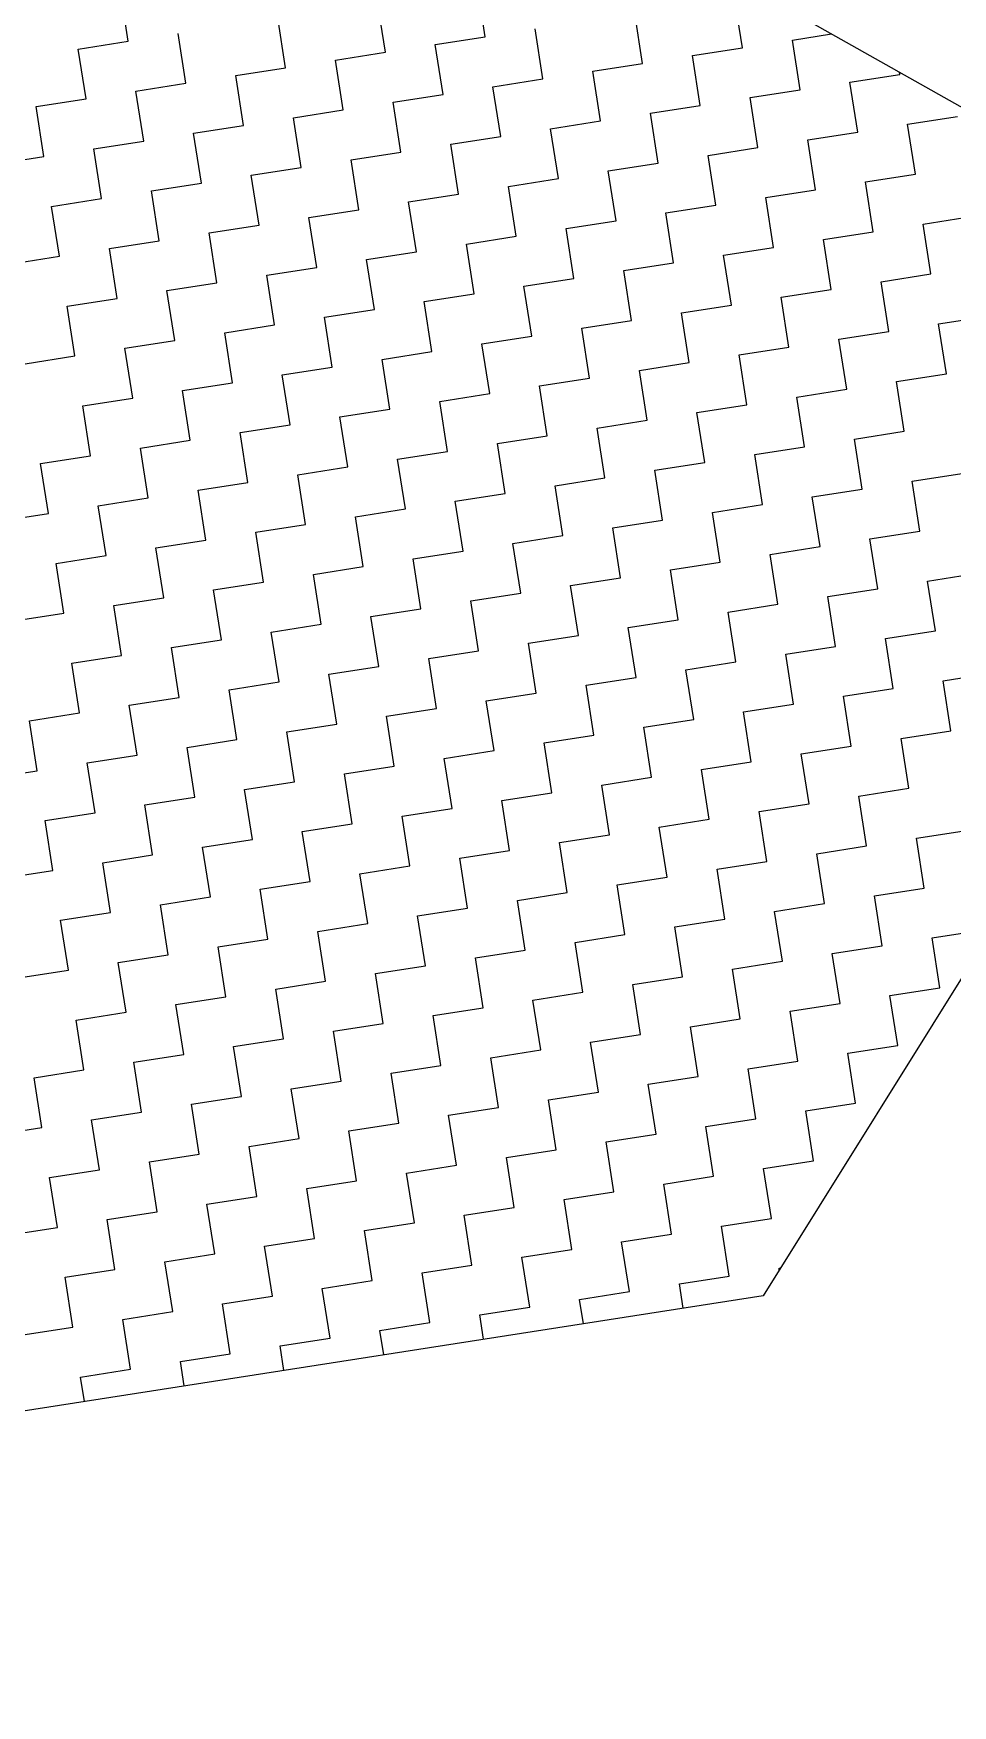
# Model space of a CAD drawing. Header units: metres. Extents: x 288488 to 290462, y 1999122 to 2001536.
# Drawn here: x 290279 to 290369.3, y 1999770.1 to 1999934.3 of the extents above; entities that cross this region are included whole.
import ezdxf

# ---------------------------------------------------------------- set-up
doc = ezdxf.new("R2010")
doc.units = ezdxf.units.M
doc.header["$MEASUREMENT"] = 0
doc.layers.add('POLY_HATCH', color=12, linetype='Continuous')

msp = doc.modelspace()

# ---------------------------------------------------------------- linework, layer by layer
at = {"layer": 'POLY_HATCH'}
for p, q in [((290234.27, 2000003.72), (290409.66, 1999904.8)), ((290409.66, 1999904.8), (290350.66, 1999810.32)), ((290350.66, 1999810.32), (290092.28, 1999770.05))]:
    msp.add_line(p, q, dxfattribs=at)
at = {"layer": 'POLY_HATCH', "linetype": 'Continuous'}
for p, q in [((290288.29, 1999933.57), (290287.53, 1999938.47)), ((290323.36, 1999934.01), (290322.59, 1999938.91)), ((290348.62, 1999932.92), (290347.86, 1999937.82)), ((290313.56, 1999932.48), (290312.79, 1999937.38)), ((290338.82, 1999931.39), (290338.06, 1999936.29)), ((290303.75, 1999930.95), (290302.99, 1999935.86)), ((290329.02, 1999929.87), (290328.26, 1999934.77)), ((290283.39, 1999932.8), (290288.29, 1999933.57)), ((290284.15, 1999927.9), (290283.39, 1999932.8)), ((290293.95, 1999929.43), (290293.19, 1999934.33)), ((290318.46, 1999933.24), (290323.36, 1999934.01)), ((290319.22, 1999928.34), (290318.46, 1999933.24)), ((290343.72, 1999932.16), (290348.62, 1999932.92)), ((290353.53, 1999933.68), (290357.39, 1999934.28)), ((290354.29, 1999928.78), (290353.53, 1999933.68)), ((290308.65, 1999931.72), (290313.56, 1999932.48)), ((290309.42, 1999926.82), (290308.65, 1999931.72)), ((290333.92, 1999930.63), (290338.82, 1999931.39)), ((290344.49, 1999927.25), (290343.72, 1999932.16)), ((290298.85, 1999930.19), (290303.75, 1999930.95)), ((290299.62, 1999925.29), (290298.85, 1999930.19)), ((290324.12, 1999929.1), (290329.02, 1999929.87)), ((290334.69, 1999925.73), (290333.92, 1999930.63)), ((290359.19, 1999929.54), (290364.09, 1999930.31)), ((290359.95, 1999924.64), (290359.19, 1999929.54)), ((290364.09, 1999930.31), (290364.06, 1999930.52)), ((290279.25, 1999927.14), (290284.15, 1999927.9)), ((290289.05, 1999928.67), (290293.95, 1999929.43)), ((290289.81, 1999923.76), (290289.05, 1999928.67)), ((290314.32, 1999927.58), (290319.22, 1999928.34)), ((290324.88, 1999924.2), (290324.12, 1999929.1)), ((290349.39, 1999928.02), (290354.29, 1999928.78)), ((290350.15, 1999923.12), (290349.39, 1999928.02)), ((290280.01, 1999922.24), (290279.25, 1999927.14)), ((290304.52, 1999926.05), (290309.42, 1999926.82)), ((290315.08, 1999922.68), (290314.32, 1999927.58)), ((290339.59, 1999926.49), (290344.49, 1999927.25)), ((290340.35, 1999921.59), (290339.59, 1999926.49)), ((290294.71, 1999924.53), (290299.62, 1999925.29)), ((290305.28, 1999921.15), (290304.52, 1999926.05)), ((290329.78, 1999924.97), (290334.69, 1999925.73)), ((290330.55, 1999920.07), (290329.78, 1999924.97)), ((290355.05, 1999923.88), (290359.95, 1999924.64)), ((290364.85, 1999925.41), (290369.75, 1999926.17)), ((290365.62, 1999920.5), (290364.85, 1999925.41)), ((290284.91, 1999923), (290289.81, 1999923.76)), ((290285.68, 1999918.1), (290284.91, 1999923)), ((290295.48, 1999919.63), (290294.71, 1999924.53)), ((290319.98, 1999923.44), (290324.88, 1999924.2)), ((290320.75, 1999918.54), (290319.98, 1999923.44)), ((290345.25, 1999922.35), (290350.15, 1999923.12)), ((290355.81, 1999918.98), (290355.05, 1999923.88)), ((290275.11, 1999921.48), (290280.01, 1999922.24)), ((290310.18, 1999921.92), (290315.08, 1999922.68)), ((290310.94, 1999917.01), (290310.18, 1999921.92)), ((290335.45, 1999920.83), (290340.35, 1999921.59)), ((290346.01, 1999917.45), (290345.25, 1999922.35)), ((290290.58, 1999918.86), (290295.48, 1999919.63)), ((290300.38, 1999920.39), (290305.28, 1999921.15)), ((290301.14, 1999915.49), (290300.38, 1999920.39)), ((290325.65, 1999919.3), (290330.55, 1999920.07)), ((290336.21, 1999915.93), (290335.45, 1999920.83)), ((290360.72, 1999919.74), (290365.62, 1999920.5)), ((290361.48, 1999914.84), (290360.72, 1999919.74)), ((290280.77, 1999917.34), (290285.68, 1999918.1)), ((290291.34, 1999913.96), (290290.58, 1999918.86)), ((290315.84, 1999917.78), (290320.75, 1999918.54)), ((290326.41, 1999914.4), (290325.65, 1999919.3)), ((290350.91, 1999918.22), (290355.81, 1999918.98)), ((290351.68, 1999913.31), (290350.91, 1999918.22)), ((290281.54, 1999912.44), (290280.77, 1999917.34)), ((290306.04, 1999916.25), (290310.94, 1999917.01)), ((290316.61, 1999912.88), (290315.84, 1999917.78)), ((290341.11, 1999916.69), (290346.01, 1999917.45)), ((290341.87, 1999911.79), (290341.11, 1999916.69)), ((290366.38, 1999915.6), (290371.28, 1999916.37)), ((290296.24, 1999914.73), (290301.14, 1999915.49)), ((290297, 1999909.82), (290296.24, 1999914.73)), ((290306.81, 1999911.35), (290306.04, 1999916.25)), ((290331.31, 1999915.16), (290336.21, 1999915.93)), ((290332.07, 1999910.26), (290331.31, 1999915.16)), ((290356.58, 1999914.08), (290361.48, 1999914.84)), ((290367.14, 1999910.7), (290366.38, 1999915.6)), ((290286.44, 1999913.2), (290291.34, 1999913.96)), ((290287.2, 1999908.3), (290286.44, 1999913.2)), ((290321.51, 1999913.64), (290326.41, 1999914.4)), ((290322.27, 1999908.74), (290321.51, 1999913.64)), ((290346.78, 1999912.55), (290351.68, 1999913.31)), ((290357.34, 1999909.18), (290356.58, 1999914.08)), ((290276.64, 1999911.67), (290281.54, 1999912.44)), ((290311.71, 1999912.11), (290316.61, 1999912.88)), ((290312.47, 1999907.21), (290311.71, 1999912.11)), ((290336.97, 1999911.03), (290341.87, 1999911.79)), ((290347.54, 1999907.65), (290346.78, 1999912.55)), ((290292.1, 1999909.06), (290297, 1999909.82)), ((290301.9, 1999910.59), (290306.81, 1999911.35)), ((290302.67, 1999905.69), (290301.9, 1999910.59)), ((290327.17, 1999909.5), (290332.07, 1999910.26)), ((290337.74, 1999906.13), (290336.97, 1999911.03)), ((290362.24, 1999909.94), (290367.14, 1999910.7)), ((290363, 1999905.04), (290362.24, 1999909.94)), ((290282.3, 1999907.54), (290287.2, 1999908.3)), ((290292.87, 1999904.16), (290292.1, 1999909.06)), ((290317.37, 1999907.98), (290322.27, 1999908.74)), ((290327.93, 1999904.6), (290327.17, 1999909.5)), ((290352.44, 1999908.41), (290357.34, 1999909.18)), ((290353.2, 1999903.51), (290352.44, 1999908.41)), ((290283.06, 1999902.64), (290282.3, 1999907.54)), ((290307.57, 1999906.45), (290312.47, 1999907.21)), ((290318.13, 1999903.07), (290317.37, 1999907.98)), ((290342.64, 1999906.89), (290347.54, 1999907.65)), ((290343.4, 1999901.99), (290342.64, 1999906.89)), ((290367.9, 1999905.8), (290372.81, 1999906.56)), ((290297.77, 1999904.92), (290302.67, 1999905.69)), ((290298.53, 1999900.02), (290297.77, 1999904.92)), ((290308.33, 1999901.55), (290307.57, 1999906.45)), ((290332.84, 1999905.36), (290337.74, 1999906.13)), ((290333.6, 1999900.46), (290332.84, 1999905.36)), ((290358.1, 1999904.28), (290363, 1999905.04)), ((290368.67, 1999900.9), (290367.9, 1999905.8)), ((290287.96, 1999903.4), (290292.87, 1999904.16)), ((290288.73, 1999898.5), (290287.96, 1999903.4)), ((290323.03, 1999903.84), (290327.93, 1999904.6)), ((290323.8, 1999898.94), (290323.03, 1999903.84)), ((290348.3, 1999902.75), (290353.2, 1999903.51)), ((290358.87, 1999899.38), (290358.1, 1999904.28)), ((290278.16, 1999901.87), (290283.06, 1999902.64)), ((290313.23, 1999902.31), (290318.13, 1999903.07)), ((290313.99, 1999897.41), (290313.23, 1999902.31)), ((290338.5, 1999901.22), (290343.4, 1999901.99)), ((290349.06, 1999897.85), (290348.3, 1999902.75)), ((290293.63, 1999899.26), (290298.53, 1999900.02)), ((290303.43, 1999900.79), (290308.33, 1999901.55)), ((290304.19, 1999895.89), (290303.43, 1999900.79)), ((290328.7, 1999899.7), (290333.6, 1999900.46)), ((290339.26, 1999896.32), (290338.5, 1999901.22)), ((290363.77, 1999900.14), (290368.67, 1999900.9)), ((290364.53, 1999895.24), (290363.77, 1999900.14)), ((290283.83, 1999897.73), (290288.73, 1999898.5)), ((290294.39, 1999894.36), (290293.63, 1999899.26)), ((290318.9, 1999898.17), (290323.8, 1999898.94)), ((290329.46, 1999894.8), (290328.7, 1999899.7)), ((290353.96, 1999898.61), (290358.87, 1999899.38)), ((290354.73, 1999893.71), (290353.96, 1999898.61)), ((290284.59, 1999892.83), (290283.83, 1999897.73)), ((290309.09, 1999896.65), (290313.99, 1999897.41)), ((290309.86, 1999891.75), (290309.09, 1999896.65)), ((290319.66, 1999893.27), (290318.9, 1999898.17)), ((290344.16, 1999897.09), (290349.06, 1999897.85)), ((290344.93, 1999892.19), (290344.16, 1999897.09)), ((290299.29, 1999895.12), (290304.19, 1999895.89)), ((290300.05, 1999890.22), (290299.29, 1999895.12)), ((290334.36, 1999895.56), (290339.26, 1999896.32)), ((290335.12, 1999890.66), (290334.36, 1999895.56)), ((290359.63, 1999894.47), (290364.53, 1999895.24)), ((290289.49, 1999893.6), (290294.39, 1999894.36)), ((290290.25, 1999888.7), (290289.49, 1999893.6)), ((290324.56, 1999894.04), (290329.46, 1999894.8)), ((290325.32, 1999889.13), (290324.56, 1999894.04)), ((290349.83, 1999892.95), (290354.73, 1999893.71)), ((290360.39, 1999889.57), (290359.63, 1999894.47)), ((290279.69, 1999892.07), (290284.59, 1999892.83)), ((290280.45, 1999887.17), (290279.69, 1999892.07)), ((290304.96, 1999890.98), (290309.86, 1999891.75)), ((290314.76, 1999892.51), (290319.66, 1999893.27)), ((290315.52, 1999887.61), (290314.76, 1999892.51)), ((290340.02, 1999891.42), (290344.93, 1999892.19)), ((290350.59, 1999888.05), (290349.83, 1999892.95)), ((290295.15, 1999889.46), (290300.05, 1999890.22)), ((290305.72, 1999886.08), (290304.96, 1999890.98)), ((290330.22, 1999889.9), (290335.12, 1999890.66)), ((290340.79, 1999886.52), (290340.02, 1999891.42)), ((290365.29, 1999890.34), (290370.19, 1999891.1)), ((290366.05, 1999885.44), (290365.29, 1999890.34)), ((290285.35, 1999887.93), (290290.25, 1999888.7)), ((290295.92, 1999884.56), (290295.15, 1999889.46)), ((290320.42, 1999888.37), (290325.32, 1999889.13)), ((290330.99, 1999885), (290330.22, 1999889.9)), ((290355.49, 1999888.81), (290360.39, 1999889.57)), ((290356.25, 1999883.91), (290355.49, 1999888.81)), ((290275.55, 1999886.41), (290280.45, 1999887.17)), ((290286.11, 1999883.03), (290285.35, 1999887.93)), ((290310.62, 1999886.85), (290315.52, 1999887.61)), ((290311.38, 1999881.95), (290310.62, 1999886.85)), ((290321.18, 1999883.47), (290320.42, 1999888.37)), ((290345.69, 1999887.28), (290350.59, 1999888.05)), ((290346.45, 1999882.38), (290345.69, 1999887.28)), ((290300.82, 1999885.32), (290305.72, 1999886.08)), ((290301.58, 1999880.42), (290300.82, 1999885.32)), ((290335.89, 1999885.76), (290340.79, 1999886.52)), ((290336.65, 1999880.86), (290335.89, 1999885.76)), ((290361.15, 1999884.67), (290366.05, 1999885.44)), ((290291.02, 1999883.79), (290295.92, 1999884.56)), ((290291.78, 1999878.89), (290291.02, 1999883.79)), ((290326.08, 1999884.23), (290330.99, 1999885)), ((290326.85, 1999879.33), (290326.08, 1999884.23)), ((290351.35, 1999883.15), (290356.25, 1999883.91)), ((290361.92, 1999879.77), (290361.15, 1999884.67)), ((290281.21, 1999882.27), (290286.11, 1999883.03)), ((290281.98, 1999877.37), (290281.21, 1999882.27)), ((290306.48, 1999881.18), (290311.38, 1999881.95)), ((290316.28, 1999882.71), (290321.18, 1999883.47)), ((290317.05, 1999877.81), (290316.28, 1999882.71)), ((290341.55, 1999881.62), (290346.45, 1999882.38)), ((290352.11, 1999878.25), (290351.35, 1999883.15)), ((290296.68, 1999879.66), (290301.58, 1999880.42)), ((290307.24, 1999876.28), (290306.48, 1999881.18)), ((290331.75, 1999880.1), (290336.65, 1999880.86)), ((290342.31, 1999876.72), (290341.55, 1999881.62)), ((290366.82, 1999880.53), (290371.72, 1999881.3)), ((290367.58, 1999875.63), (290366.82, 1999880.53)), ((290286.88, 1999878.13), (290291.78, 1999878.89)), ((290297.44, 1999874.76), (290296.68, 1999879.66)), ((290321.95, 1999878.57), (290326.85, 1999879.33)), ((290322.71, 1999873.67), (290321.95, 1999878.57)), ((290332.51, 1999875.19), (290331.75, 1999880.1)), ((290357.02, 1999879.01), (290361.92, 1999879.77)), ((290357.78, 1999874.11), (290357.02, 1999879.01)), ((290277.08, 1999876.61), (290281.98, 1999877.37)), ((290287.64, 1999873.23), (290286.88, 1999878.13)), ((290312.14, 1999877.04), (290317.05, 1999877.81)), ((290312.91, 1999872.14), (290312.14, 1999877.04)), ((290347.21, 1999877.48), (290352.11, 1999878.25)), ((290347.98, 1999872.58), (290347.21, 1999877.48)), ((290302.34, 1999875.52), (290307.24, 1999876.28)), ((290303.11, 1999870.62), (290302.34, 1999875.52)), ((290337.41, 1999875.96), (290342.31, 1999876.72)), ((290338.18, 1999871.06), (290337.41, 1999875.96)), ((290362.68, 1999874.87), (290367.58, 1999875.63)), ((290292.54, 1999873.99), (290297.44, 1999874.76)), ((290293.3, 1999869.09), (290292.54, 1999873.99)), ((290317.81, 1999872.91), (290322.71, 1999873.67)), ((290327.61, 1999874.43), (290332.51, 1999875.19)), ((290328.37, 1999869.53), (290327.61, 1999874.43)), ((290352.88, 1999873.34), (290357.78, 1999874.11)), ((290363.44, 1999869.97), (290362.68, 1999874.87)), ((290282.74, 1999872.47), (290287.64, 1999873.23)), ((290283.5, 1999867.57), (290282.74, 1999872.47)), ((290308.01, 1999871.38), (290312.91, 1999872.14)), ((290318.57, 1999868.01), (290317.81, 1999872.91)), ((290343.08, 1999871.82), (290347.98, 1999872.58)), ((290353.64, 1999868.44), (290352.88, 1999873.34)), ((290298.2, 1999869.85), (290303.11, 1999870.62)), ((290308.77, 1999866.48), (290308.01, 1999871.38)), ((290333.27, 1999870.29), (290338.18, 1999871.06)), ((290343.84, 1999866.92), (290343.08, 1999871.82)), ((290368.34, 1999870.73), (290373.24, 1999871.5)), ((290369.11, 1999865.83), (290368.34, 1999870.73)), ((290288.4, 1999868.33), (290293.3, 1999869.09)), ((290298.97, 1999864.95), (290298.2, 1999869.85)), ((290323.47, 1999868.77), (290328.37, 1999869.53)), ((290324.24, 1999863.87), (290323.47, 1999868.77)), ((290334.04, 1999865.39), (290333.27, 1999870.29)), ((290358.54, 1999869.21), (290363.44, 1999869.97)), ((290359.3, 1999864.31), (290358.54, 1999869.21)), ((290278.6, 1999866.8), (290283.5, 1999867.57)), ((290289.17, 1999863.43), (290288.4, 1999868.33)), ((290313.67, 1999867.24), (290318.57, 1999868.01)), ((290314.43, 1999862.34), (290313.67, 1999867.24)), ((290348.74, 1999867.68), (290353.64, 1999868.44)), ((290349.5, 1999862.78), (290348.74, 1999867.68)), ((290279.36, 1999861.9), (290278.6, 1999866.8)), ((290303.87, 1999865.72), (290308.77, 1999866.48)), ((290304.63, 1999860.82), (290303.87, 1999865.72)), ((290338.94, 1999866.16), (290343.84, 1999866.92)), ((290339.7, 1999861.25), (290338.94, 1999866.16)), ((290364.21, 1999865.07), (290369.11, 1999865.83)), ((290294.07, 1999864.19), (290298.97, 1999864.95)), ((290294.83, 1999859.29), (290294.07, 1999864.19)), ((290319.33, 1999863.1), (290324.24, 1999863.87)), ((290329.14, 1999864.63), (290334.04, 1999865.39)), ((290329.9, 1999859.73), (290329.14, 1999864.63)), ((290354.4, 1999863.54), (290359.3, 1999864.31)), ((290364.97, 1999860.17), (290364.21, 1999865.07)), ((290284.26, 1999862.67), (290289.17, 1999863.43)), ((290285.03, 1999857.76), (290284.26, 1999862.67)), ((290309.53, 1999861.58), (290314.43, 1999862.34)), ((290320.1, 1999858.2), (290319.33, 1999863.1)), ((290344.6, 1999862.02), (290349.5, 1999862.78)), ((290355.17, 1999858.64), (290354.4, 1999863.54)), ((290274.46, 1999861.14), (290279.36, 1999861.9)), ((290299.73, 1999860.05), (290304.63, 1999860.82)), ((290310.3, 1999856.68), (290309.53, 1999861.58)), ((290334.8, 1999860.49), (290339.7, 1999861.25)), ((290335.56, 1999855.59), (290334.8, 1999860.49)), ((290345.36, 1999857.12), (290344.6, 1999862.02)), ((290289.93, 1999858.53), (290294.83, 1999859.29)), ((290300.49, 1999855.15), (290299.73, 1999860.05)), ((290325, 1999858.97), (290329.9, 1999859.73)), ((290325.76, 1999854.07), (290325, 1999858.97)), ((290360.07, 1999859.4), (290364.97, 1999860.17)), ((290360.83, 1999854.5), (290360.07, 1999859.4)), ((290280.13, 1999857), (290285.03, 1999857.76)), ((290290.69, 1999853.63), (290289.93, 1999858.53)), ((290315.2, 1999857.44), (290320.1, 1999858.2)), ((290315.96, 1999852.54), (290315.2, 1999857.44)), ((290350.27, 1999857.88), (290355.17, 1999858.64)), ((290351.03, 1999852.98), (290350.27, 1999857.88)), ((290280.89, 1999852.1), (290280.13, 1999857)), ((290305.39, 1999855.91), (290310.3, 1999856.68)), ((290306.16, 1999851.01), (290305.39, 1999855.91)), ((290330.66, 1999854.83), (290335.56, 1999855.59)), ((290340.46, 1999856.35), (290345.36, 1999857.12)), ((290341.23, 1999851.45), (290340.46, 1999856.35)), ((290365.73, 1999855.27), (290370.63, 1999856.03)), ((290295.59, 1999854.39), (290300.49, 1999855.15)), ((290296.36, 1999849.49), (290295.59, 1999854.39)), ((290320.86, 1999853.3), (290325.76, 1999854.07)), ((290331.42, 1999849.93), (290330.66, 1999854.83)), ((290355.93, 1999853.74), (290360.83, 1999854.5)), ((290366.49, 1999850.37), (290365.73, 1999855.27)), ((290285.79, 1999852.86), (290290.69, 1999853.63)), ((290286.55, 1999847.96), (290285.79, 1999852.86)), ((290311.06, 1999851.78), (290315.96, 1999852.54)), ((290321.62, 1999848.4), (290320.86, 1999853.3)), ((290346.13, 1999852.22), (290351.03, 1999852.98)), ((290356.69, 1999848.84), (290355.93, 1999853.74)), ((290275.99, 1999851.34), (290280.89, 1999852.1)), ((290301.26, 1999850.25), (290306.16, 1999851.01)), ((290311.82, 1999846.88), (290311.06, 1999851.78)), ((290336.33, 1999850.69), (290341.23, 1999851.45)), ((290337.09, 1999845.79), (290336.33, 1999850.69)), ((290346.89, 1999847.31), (290346.13, 1999852.22)), ((290291.45, 1999848.73), (290296.36, 1999849.49)), ((290302.02, 1999845.35), (290301.26, 1999850.25)), ((290326.52, 1999849.16), (290331.42, 1999849.93)), ((290327.29, 1999844.26), (290326.52, 1999849.16)), ((290361.59, 1999849.6), (290366.49, 1999850.37)), ((290362.36, 1999844.7), (290361.59, 1999849.6)), ((290281.65, 1999847.2), (290286.55, 1999847.96)), ((290292.22, 1999843.82), (290291.45, 1999848.73)), ((290316.72, 1999847.64), (290321.62, 1999848.4)), ((290317.48, 1999842.74), (290316.72, 1999847.64)), ((290351.79, 1999848.08), (290356.69, 1999848.84)), ((290352.55, 1999843.18), (290351.79, 1999848.08)), ((290282.42, 1999842.3), (290281.65, 1999847.2)), ((290306.92, 1999846.11), (290311.82, 1999846.88)), ((290307.68, 1999841.21), (290306.92, 1999846.11)), ((290332.19, 1999845.03), (290337.09, 1999845.79)), ((290341.99, 1999846.55), (290346.89, 1999847.31)), ((290342.75, 1999841.65), (290341.99, 1999846.55)), ((290367.26, 1999845.47), (290372.16, 1999846.23)), ((290297.12, 1999844.59), (290302.02, 1999845.35)), ((290297.88, 1999839.69), (290297.12, 1999844.59)), ((290322.39, 1999843.5), (290327.29, 1999844.26)), ((290332.95, 1999840.13), (290332.19, 1999845.03)), ((290357.45, 1999843.94), (290362.36, 1999844.7)), ((290368.02, 1999840.56), (290367.26, 1999845.47)), ((290287.32, 1999843.06), (290292.22, 1999843.82)), ((290288.08, 1999838.16), (290287.32, 1999843.06)), ((290312.58, 1999841.98), (290317.48, 1999842.74)), ((290323.15, 1999838.6), (290322.39, 1999843.5)), ((290347.65, 1999842.41), (290352.55, 1999843.18)), ((290348.42, 1999837.51), (290347.65, 1999842.41)), ((290358.22, 1999839.04), (290357.45, 1999843.94)), ((290277.51, 1999841.54), (290282.42, 1999842.3)), ((290302.78, 1999840.45), (290307.68, 1999841.21)), ((290313.35, 1999837.07), (290312.58, 1999841.98)), ((290337.85, 1999840.89), (290342.75, 1999841.65)), ((290338.61, 1999835.99), (290337.85, 1999840.89)), ((290292.98, 1999838.92), (290297.88, 1999839.69)), ((290303.54, 1999835.55), (290302.78, 1999840.45)), ((290328.05, 1999839.36), (290332.95, 1999840.13)), ((290328.81, 1999834.46), (290328.05, 1999839.36)), ((290363.12, 1999839.8), (290368.02, 1999840.56)), ((290363.88, 1999834.9), (290363.12, 1999839.8)), ((290283.18, 1999837.4), (290288.08, 1999838.16)), ((290293.74, 1999834.02), (290292.98, 1999838.92)), ((290318.25, 1999837.84), (290323.15, 1999838.6)), ((290319.01, 1999832.94), (290318.25, 1999837.84)), ((290343.51, 1999836.75), (290348.42, 1999837.51)), ((290353.32, 1999838.28), (290358.22, 1999839.04)), ((290354.08, 1999833.37), (290353.32, 1999838.28)), ((290283.94, 1999832.5), (290283.18, 1999837.4)), ((290308.45, 1999836.31), (290313.35, 1999837.07)), ((290309.21, 1999831.41), (290308.45, 1999836.31)), ((290333.71, 1999835.22), (290338.61, 1999835.99)), ((290344.28, 1999831.85), (290343.51, 1999836.75)), ((290298.64, 1999834.79), (290303.54, 1999835.55)), ((290299.41, 1999829.88), (290298.64, 1999834.79)), ((290323.91, 1999833.7), (290328.81, 1999834.46)), ((290334.48, 1999830.32), (290333.71, 1999835.22)), ((290358.98, 1999834.14), (290363.88, 1999834.9)), ((290288.84, 1999833.26), (290293.74, 1999834.02)), ((290289.6, 1999828.36), (290288.84, 1999833.26)), ((290314.11, 1999832.17), (290319.01, 1999832.94)), ((290324.67, 1999828.8), (290323.91, 1999833.7)), ((290349.18, 1999832.61), (290354.08, 1999833.37)), ((290349.94, 1999827.71), (290349.18, 1999832.61)), ((290359.74, 1999829.24), (290358.98, 1999834.14)), ((290279.04, 1999831.73), (290283.94, 1999832.5)), ((290279.8, 1999826.83), (290279.04, 1999831.73)), ((290304.31, 1999830.65), (290309.21, 1999831.41)), ((290314.87, 1999827.27), (290314.11, 1999832.17)), ((290339.38, 1999831.09), (290344.28, 1999831.85)), ((290340.14, 1999826.19), (290339.38, 1999831.09)), ((290294.51, 1999829.12), (290299.41, 1999829.88)), ((290305.07, 1999825.75), (290304.31, 1999830.65)), ((290329.57, 1999829.56), (290334.48, 1999830.32)), ((290330.34, 1999824.66), (290329.57, 1999829.56)), ((290284.7, 1999827.6), (290289.6, 1999828.36)), ((290295.27, 1999824.22), (290294.51, 1999829.12)), ((290319.77, 1999828.04), (290324.67, 1999828.8)), ((290320.54, 1999823.13), (290319.77, 1999828.04)), ((290345.04, 1999826.95), (290349.94, 1999827.71)), ((290354.84, 1999828.47), (290359.74, 1999829.24)), ((290355.6, 1999823.57), (290354.84, 1999828.47)), ((290274.9, 1999826.07), (290279.8, 1999826.83)), ((290285.47, 1999822.7), (290284.7, 1999827.6)), ((290309.97, 1999826.51), (290314.87, 1999827.27)), ((290310.73, 1999821.61), (290309.97, 1999826.51)), ((290335.24, 1999825.42), (290340.14, 1999826.19)), ((290345.8, 1999822.05), (290345.04, 1999826.95)), ((290300.17, 1999824.98), (290305.07, 1999825.75)), ((290300.93, 1999820.08), (290300.17, 1999824.98)), ((290325.44, 1999823.9), (290330.34, 1999824.66)), ((290336, 1999820.52), (290335.24, 1999825.42)), ((290290.37, 1999823.46), (290295.27, 1999824.22)), ((290291.13, 1999818.56), (290290.37, 1999823.46)), ((290315.63, 1999822.37), (290320.54, 1999823.13)), ((290326.2, 1999819), (290325.44, 1999823.9)), ((290350.7, 1999822.81), (290355.6, 1999823.57)), ((290351.47, 1999817.91), (290350.7, 1999822.81)), ((290280.57, 1999821.93), (290285.47, 1999822.7)), ((290281.33, 1999817.03), (290280.57, 1999821.93)), ((290305.83, 1999820.85), (290310.73, 1999821.61)), ((290316.4, 1999817.47), (290315.63, 1999822.37)), ((290340.9, 1999821.28), (290345.8, 1999822.05)), ((290341.67, 1999816.38), (290340.9, 1999821.28)), ((290296.03, 1999819.32), (290300.93, 1999820.08)), ((290306.6, 1999815.94), (290305.83, 1999820.85)), ((290331.1, 1999819.76), (290336, 1999820.52)), ((290331.86, 1999814.86), (290331.1, 1999819.76)), ((290286.23, 1999817.79), (290291.13, 1999818.56)), ((290286.99, 1999812.89), (290286.23, 1999817.79)), ((290296.79, 1999814.42), (290296.03, 1999819.32)), ((290321.3, 1999818.23), (290326.2, 1999819)), ((290322.06, 1999813.33), (290321.3, 1999818.23)), ((290346.57, 1999817.15), (290351.47, 1999817.91)), ((290276.43, 1999816.27), (290281.33, 1999817.03)), ((290311.5, 1999816.71), (290316.4, 1999817.47)), ((290312.26, 1999811.81), (290311.5, 1999816.71)), ((290336.76, 1999815.62), (290341.67, 1999816.38)), ((290347.33, 1999812.25), (290346.57, 1999817.15)), ((290301.69, 1999815.18), (290306.6, 1999815.94)), ((290302.46, 1999810.28), (290301.69, 1999815.18)), ((290326.96, 1999814.1), (290331.86, 1999814.86)), ((290337.53, 1999810.72), (290336.76, 1999815.62)), ((290282.09, 1999812.13), (290286.99, 1999812.89)), ((290291.89, 1999813.66), (290296.79, 1999814.42)), ((290292.66, 1999808.76), (290291.89, 1999813.66)), ((290317.16, 1999812.57), (290322.06, 1999813.33)), ((290327.73, 1999809.19), (290326.96, 1999814.1)), ((290352.23, 1999813.01), (290352.35, 1999813.03)), ((290352.25, 1999812.86), (290352.23, 1999813.01)), ((290282.85, 1999807.23), (290282.09, 1999812.13)), ((290307.36, 1999811.04), (290312.26, 1999811.81)), ((290317.92, 1999807.67), (290317.16, 1999812.57)), ((290342.43, 1999811.48), (290347.33, 1999812.25)), ((290342.8, 1999809.1), (290342.43, 1999811.48)), ((290297.56, 1999809.52), (290302.46, 1999810.28)), ((290308.12, 1999806.14), (290307.36, 1999811.04)), ((290332.63, 1999809.96), (290337.53, 1999810.72)), ((290333, 1999807.57), (290332.63, 1999809.96)), ((290287.75, 1999807.99), (290292.66, 1999808.76)), ((290288.52, 1999803.09), (290287.75, 1999807.99)), ((290298.32, 1999804.62), (290297.56, 1999809.52)), ((290322.82, 1999808.43), (290327.73, 1999809.19)), ((290323.2, 1999806.04), (290322.82, 1999808.43)), ((290277.95, 1999806.47), (290282.85, 1999807.23)), ((290313.02, 1999806.91), (290317.92, 1999807.67)), ((290313.39, 1999804.51), (290313.02, 1999806.91)), ((290303.22, 1999805.38), (290308.12, 1999806.14)), ((290303.59, 1999802.98), (290303.22, 1999805.38)), ((290283.62, 1999802.33), (290288.52, 1999803.09)), ((290293.42, 1999803.85), (290298.32, 1999804.62)), ((290293.79, 1999801.46), (290293.42, 1999803.85)), ((290283.99, 1999799.93), (290283.62, 1999802.33))]:
    msp.add_line(p, q, dxfattribs=at)

doc.saveas('drawing.dxf')
